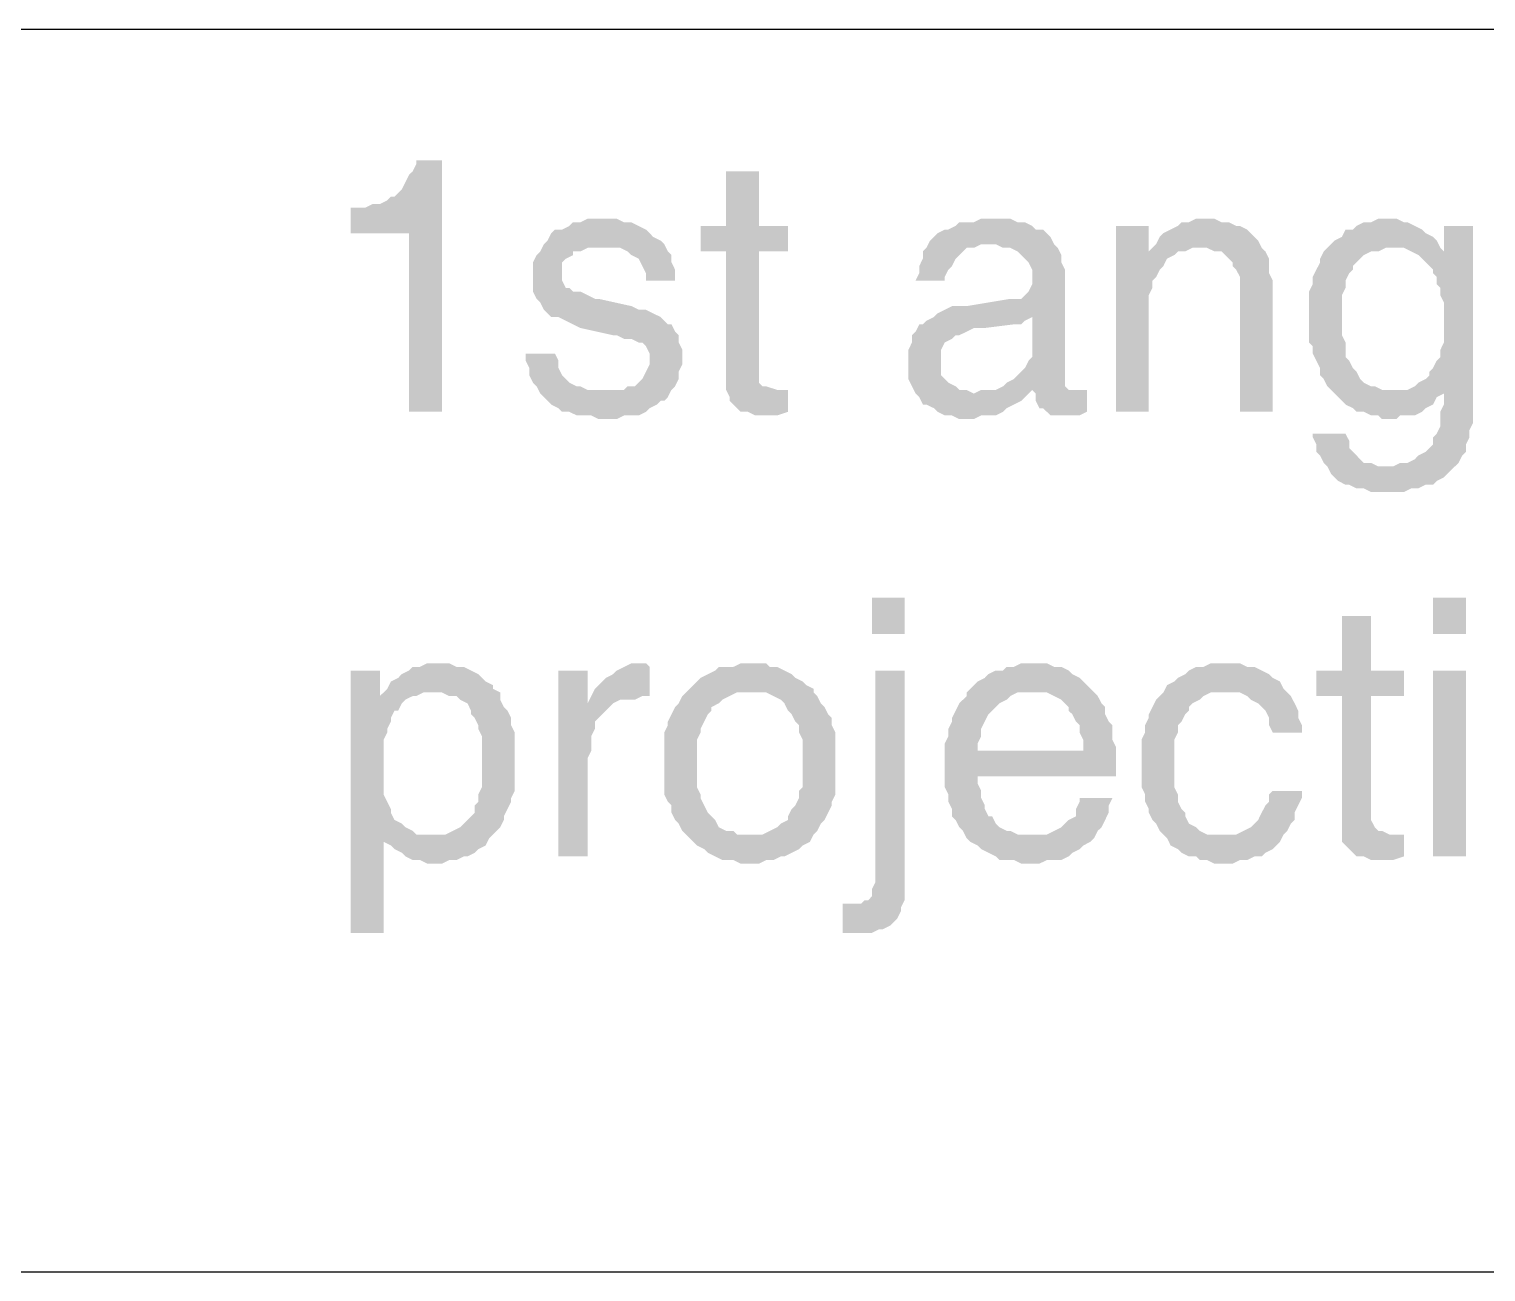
# Model space of a CAD drawing. Header units: millimetres. Extents: x 7018 to 13530, y 4187 to 5692.
# Drawn here: x 8282.08 to 8300.13, y 4544.57 to 4559.96 of the extents above; entities that cross this region are included whole.
import ezdxf

# ---------------------------------------------------------------- set-up
doc = ezdxf.new("R2010")
doc.units = ezdxf.units.MM

msp = doc.modelspace()

# ---------------------------------------------------------------- hatches: boundary and pattern name
at = {"transparency": 33554559}
for points in [[(8287.195, 4558.332), (8286.879, 4558.332), (8286.879, 4558.287), (8286.834, 4558.197), (8286.788, 4558.152), (8286.743, 4558.061), (8286.698, 4557.971), (8286.653, 4557.926), (8286.608, 4557.881), (8286.563, 4557.881), (8286.518, 4557.836), (8286.427, 4557.791), (8286.337, 4557.791), (8286.247, 4557.746), (8286.066, 4557.746), (8286.066, 4557.43), (8286.788, 4557.43), (8286.788, 4555.218), (8287.195, 4555.218)], [(8291.121, 4558.197), (8290.715, 4558.197), (8290.715, 4557.52), (8290.399, 4557.52), (8290.399, 4557.204), (8290.715, 4557.204), (8290.715, 4555.489), (8290.76, 4555.399), (8290.76, 4555.354), (8290.805, 4555.308), (8290.85, 4555.263), (8290.896, 4555.218), (8290.986, 4555.218), (8291.076, 4555.173), (8291.347, 4555.173), (8291.482, 4555.218), (8291.482, 4555.489), (8291.347, 4555.489), (8291.211, 4555.534), (8291.166, 4555.534), (8291.121, 4555.579), (8291.121, 4557.204), (8291.482, 4557.204), (8291.482, 4557.52), (8291.121, 4557.52)], [(8289.18, 4557.61), (8289, 4557.61), (8288.91, 4557.565), (8288.819, 4557.565), (8288.774, 4557.52), (8288.684, 4557.475), (8288.594, 4557.475), (8288.549, 4557.43), (8288.504, 4557.339), (8288.458, 4557.294), (8288.413, 4557.204), (8288.368, 4557.159), (8288.323, 4557.069), (8288.323, 4556.707), (8288.368, 4556.617), (8288.413, 4556.572), (8288.458, 4556.482), (8288.504, 4556.437), (8288.549, 4556.392), (8288.639, 4556.392), (8288.729, 4556.346), (8288.819, 4556.301), (8288.91, 4556.256), (8289.316, 4556.166), (8289.361, 4556.166), (8289.451, 4556.121), (8289.542, 4556.121), (8289.632, 4556.076), (8289.677, 4556.076), (8289.722, 4556.031), (8289.767, 4555.94), (8289.767, 4555.805), (8289.722, 4555.715), (8289.677, 4555.624), (8289.632, 4555.579), (8289.587, 4555.534), (8289.496, 4555.534), (8289.451, 4555.489), (8289.226, 4555.489), (8288.413, 4555.444), (8288.458, 4555.399), (8288.504, 4555.354), (8288.549, 4555.308), (8288.639, 4555.263), (8288.684, 4555.218), (8288.774, 4555.218), (8288.865, 4555.173), (8289.045, 4555.173), (8289.135, 4555.128), (8289.361, 4555.128), (8289.451, 4555.173), (8289.632, 4555.173), (8289.722, 4555.218), (8289.767, 4555.263), (8289.857, 4555.308), (8289.903, 4555.354), (8289.948, 4555.354), (8289.993, 4555.399), (8290.038, 4555.489), (8290.083, 4555.534), (8290.128, 4555.624), (8290.128, 4555.715), (8290.173, 4555.805), (8290.173, 4555.895), (8290.173, 4555.985), (8290.128, 4556.076), (8290.128, 4556.166), (8290.083, 4556.211), (8290.038, 4556.301), (8289.993, 4556.301), (8289.948, 4556.346), (8289.903, 4556.392), (8289.812, 4556.437), (8289.722, 4556.482), (8289.632, 4556.482), (8289.542, 4556.527), (8289.135, 4556.617), (8289.09, 4556.617), (8289, 4556.662), (8288.91, 4556.707), (8288.819, 4556.707), (8288.774, 4556.753), (8288.729, 4556.753), (8288.684, 4556.843), (8288.684, 4557.069), (8288.729, 4557.114), (8288.819, 4557.159), (8288.819, 4557.204), (8288.91, 4557.204), (8289, 4557.249), (8289.18, 4557.249), (8289.948, 4557.294), (8289.903, 4557.339), (8289.812, 4557.384), (8289.767, 4557.43), (8289.722, 4557.475), (8289.632, 4557.52), (8289.542, 4557.565), (8289.451, 4557.565), (8289.361, 4557.61), (8289.271, 4557.61)], [(8294.055, 4557.61), (8293.874, 4557.61), (8293.784, 4557.565), (8293.603, 4557.565), (8293.558, 4557.52), (8293.468, 4557.475), (8293.423, 4557.475), (8293.333, 4557.43), (8293.288, 4557.384), (8293.242, 4557.339), (8293.197, 4557.249), (8293.152, 4557.204), (8293.152, 4557.114), (8293.107, 4557.023), (8293.107, 4556.933), (8293.062, 4556.843), (8293.423, 4556.843), (8293.423, 4556.888), (8293.468, 4556.978), (8293.513, 4557.023), (8293.558, 4557.114), (8293.603, 4557.159), (8293.649, 4557.204), (8293.694, 4557.249), (8293.784, 4557.249), (8293.874, 4557.294), (8294.777, 4557.294), (8294.732, 4557.384), (8294.687, 4557.43), (8294.641, 4557.475), (8294.551, 4557.475), (8294.506, 4557.52), (8294.416, 4557.565), (8294.326, 4557.565), (8294.235, 4557.61), (8294.145, 4557.61)], [(8296.672, 4557.61), (8296.537, 4557.61), (8296.447, 4557.565), (8296.356, 4557.565), (8296.311, 4557.52), (8296.221, 4557.475), (8296.131, 4557.43), (8296.086, 4557.384), (8296.041, 4557.294), (8295.95, 4557.204), (8296.266, 4557.159), (8296.311, 4557.204), (8296.402, 4557.204), (8296.492, 4557.249), (8297.349, 4557.249), (8297.304, 4557.339), (8297.259, 4557.384), (8297.214, 4557.43), (8297.169, 4557.475), (8297.079, 4557.52), (8297.033, 4557.52), (8296.943, 4557.565), (8296.853, 4557.565), (8296.763, 4557.61)], [(8298.929, 4557.61), (8298.794, 4557.61), (8298.703, 4557.565), (8298.613, 4557.565), (8298.523, 4557.52), (8298.478, 4557.475), (8298.387, 4557.475), (8298.342, 4557.384), (8298.252, 4557.339), (8298.207, 4557.294), (8298.162, 4557.249), (8299.11, 4557.249), (8299.2, 4557.204), (8299.29, 4557.159), (8299.606, 4557.204), (8299.561, 4557.249), (8299.561, 4557.249), (8299.516, 4557.339), (8299.471, 4557.384), (8299.38, 4557.43), (8299.335, 4557.475), (8299.245, 4557.52), (8299.155, 4557.565), (8299.11, 4557.565), (8299.019, 4557.61)], [(8295.95, 4557.52), (8295.544, 4557.52), (8295.544, 4555.218), (8295.95, 4555.218), (8295.95, 4556.437), (8295.95, 4556.662), (8295.995, 4556.753), (8295.995, 4556.843), (8296.041, 4556.888), (8296.086, 4556.978), (8296.131, 4557.023), (8296.131, 4557.023), (8296.176, 4557.114), (8296.266, 4557.159), (8295.95, 4557.204)], [(8299.967, 4557.52), (8299.606, 4557.52), (8299.606, 4557.204), (8299.29, 4557.159), (8299.335, 4557.114), (8299.38, 4557.069), (8299.471, 4556.978), (8299.471, 4556.933), (8299.516, 4556.888), (8299.516, 4556.798), (8299.561, 4556.753), (8299.561, 4556.662), (8299.606, 4556.572), (8299.606, 4556.076), (8299.561, 4555.985), (8299.561, 4555.895), (8299.516, 4555.85), (8299.471, 4555.76), (8299.425, 4555.715), (8299.425, 4555.669), (8299.38, 4555.624), (8299.29, 4555.579), (8299.245, 4555.534), (8299.155, 4555.489), (8298.974, 4555.489), (8299.606, 4555.444), (8299.606, 4555.308), (8299.561, 4555.218), (8299.561, 4555.038), (8299.516, 4554.947), (8299.471, 4554.902), (8299.471, 4554.812), (8299.425, 4554.767), (8299.38, 4554.722), (8299.29, 4554.677), (8299.245, 4554.631), (8299.155, 4554.586), (8299.064, 4554.586), (8298.974, 4554.541), (8298.884, 4554.541), (8299.741, 4554.541), (8299.787, 4554.586), (8299.832, 4554.677), (8299.877, 4554.722), (8299.877, 4554.812), (8299.922, 4554.902), (8299.922, 4554.992), (8299.967, 4555.083), (8299.967, 4555.354)], [(8289.948, 4557.294), (8289.18, 4557.249), (8289.406, 4557.249), (8289.496, 4557.204), (8289.542, 4557.159), (8289.542, 4557.159), (8289.632, 4557.114), (8289.677, 4557.023), (8289.722, 4556.933), (8289.722, 4556.843), (8290.083, 4556.843), (8290.083, 4556.978), (8290.038, 4557.069), (8290.038, 4557.159), (8289.993, 4557.204)], [(8294.777, 4557.294), (8293.964, 4557.294), (8294.055, 4557.294), (8294.145, 4557.249), (8294.235, 4557.249), (8294.326, 4557.204), (8294.371, 4557.159), (8294.416, 4557.114), (8294.461, 4557.069), (8294.506, 4556.978), (8294.506, 4556.798), (8294.461, 4556.707), (8294.416, 4556.662), (8294.371, 4556.617), (8294.235, 4556.617), (8293.694, 4556.527), (8293.513, 4556.527), (8293.423, 4556.482), (8293.333, 4556.437), (8293.288, 4556.392), (8294.506, 4556.392), (8294.506, 4555.985), (8294.506, 4555.895), (8294.461, 4555.85), (8294.416, 4555.76), (8294.371, 4555.715), (8294.28, 4555.624), (8294.28, 4555.624), (8294.19, 4555.579), (8294.145, 4555.534), (8294.055, 4555.489), (8293.874, 4555.489), (8293.784, 4555.444), (8293.062, 4555.444), (8293.107, 4555.399), (8293.152, 4555.308), (8293.197, 4555.308), (8293.288, 4555.263), (8293.333, 4555.218), (8293.423, 4555.173), (8293.513, 4555.173), (8293.603, 4555.128), (8293.784, 4555.128), (8293.874, 4555.173), (8294.055, 4555.173), (8294.145, 4555.218), (8294.19, 4555.263), (8294.28, 4555.308), (8294.371, 4555.354), (8294.416, 4555.399), (8294.461, 4555.444), (8294.506, 4555.489), (8294.957, 4555.489), (8294.912, 4555.534), (8294.912, 4556.978), (8294.867, 4557.069), (8294.867, 4557.159), (8294.822, 4557.249)], [(8297.349, 4557.249), (8296.582, 4557.249), (8296.672, 4557.249), (8296.763, 4557.204), (8296.853, 4557.204), (8296.898, 4557.159), (8296.943, 4557.114), (8296.988, 4557.069), (8296.988, 4557.023), (8297.033, 4556.978), (8297.079, 4556.888), (8297.079, 4555.218), (8297.485, 4555.218), (8297.485, 4556.843), (8297.44, 4556.933), (8297.44, 4557.114), (8297.395, 4557.204)], [(8298.162, 4557.249), (8298.117, 4557.204), (8298.072, 4557.114), (8298.072, 4557.069), (8298.026, 4556.978), (8297.981, 4556.888), (8297.981, 4556.798), (8297.936, 4556.707), (8297.936, 4556.076), (8297.981, 4556.031), (8297.981, 4555.94), (8298.026, 4555.85), (8298.072, 4555.76), (8298.072, 4555.669), (8298.117, 4555.624), (8298.162, 4555.534), (8298.207, 4555.489), (8298.252, 4555.444), (8298.342, 4555.354), (8298.387, 4555.308), (8298.478, 4555.263), (8298.523, 4555.218), (8298.613, 4555.218), (8298.703, 4555.173), (8298.794, 4555.173), (8298.839, 4555.128), (8299.019, 4555.128), (8299.064, 4555.173), (8299.245, 4555.173), (8299.335, 4555.218), (8299.38, 4555.263), (8299.471, 4555.308), (8299.516, 4555.399), (8299.606, 4555.444), (8299.606, 4555.444), (8298.974, 4555.489), (8298.839, 4555.489), (8298.749, 4555.534), (8298.703, 4555.534), (8298.613, 4555.579), (8298.568, 4555.624), (8298.523, 4555.715), (8298.478, 4555.76), (8298.433, 4555.85), (8298.387, 4555.895), (8298.387, 4556.076), (8298.342, 4556.166), (8298.342, 4556.662), (8298.387, 4556.753), (8298.387, 4556.843), (8298.433, 4556.933), (8298.478, 4556.978), (8298.478, 4557.023), (8298.523, 4557.069), (8298.568, 4557.114), (8298.613, 4557.159), (8298.703, 4557.204), (8298.794, 4557.204), (8298.884, 4557.249), (8298.974, 4557.249)], [(8293.288, 4556.392), (8293.197, 4556.346), (8293.152, 4556.301), (8293.107, 4556.301), (8293.062, 4556.211), (8293.017, 4556.166), (8293.017, 4556.076), (8292.972, 4555.985), (8292.972, 4555.805), (8292.972, 4555.624), (8293.017, 4555.534), (8293.062, 4555.444), (8293.784, 4555.444), (8293.694, 4555.489), (8293.603, 4555.489), (8293.558, 4555.534), (8293.468, 4555.579), (8293.423, 4555.624), (8293.378, 4555.669), (8293.378, 4555.985), (8293.423, 4556.076), (8293.513, 4556.121), (8293.558, 4556.166), (8293.603, 4556.166), (8293.694, 4556.211), (8293.784, 4556.256), (8293.919, 4556.256), (8294.28, 4556.301), (8294.371, 4556.301), (8294.416, 4556.346), (8294.506, 4556.392)], [(8288.594, 4555.94), (8288.233, 4555.94), (8288.233, 4555.85), (8288.278, 4555.76), (8288.278, 4555.669), (8288.323, 4555.579), (8288.368, 4555.534), (8288.413, 4555.444), (8289.226, 4555.489), (8289, 4555.489), (8288.91, 4555.534), (8288.865, 4555.534), (8288.774, 4555.579), (8288.729, 4555.624), (8288.684, 4555.669), (8288.639, 4555.76), (8288.639, 4555.85)], [(8294.957, 4555.489), (8294.506, 4555.489), (8294.551, 4555.444), (8295.048, 4555.489), (8295.003, 4555.489)], [(8295.183, 4555.489), (8295.048, 4555.489), (8294.551, 4555.444), (8294.551, 4555.354), (8294.596, 4555.263), (8294.641, 4555.263), (8294.687, 4555.218), (8294.732, 4555.173), (8295.093, 4555.173), (8295.183, 4555.218)], [(8298.387, 4554.947), (8297.981, 4554.947), (8297.981, 4554.902), (8298.026, 4554.812), (8298.026, 4554.722), (8298.072, 4554.677), (8298.117, 4554.586), (8298.162, 4554.541), (8298.207, 4554.451), (8298.252, 4554.406), (8298.297, 4554.361), (8298.387, 4554.315), (8298.433, 4554.315), (8298.523, 4554.27), (8298.613, 4554.27), (8298.703, 4554.225), (8299.11, 4554.225), (8299.2, 4554.27), (8299.29, 4554.27), (8299.38, 4554.315), (8299.471, 4554.315), (8299.516, 4554.361), (8299.606, 4554.406), (8299.651, 4554.451), (8299.696, 4554.496), (8299.741, 4554.541), (8298.794, 4554.541), (8298.703, 4554.586), (8298.613, 4554.586), (8298.568, 4554.631), (8298.523, 4554.677), (8298.433, 4554.767), (8298.433, 4554.857)], [(8292.926, 4552.465), (8292.926, 4552.916), (8292.52, 4552.916), (8292.52, 4552.465)], [(8299.877, 4552.465), (8299.877, 4552.916), (8299.471, 4552.916), (8299.471, 4552.465)], [(8298.703, 4552.691), (8298.342, 4552.691), (8298.342, 4552.014), (8298.026, 4552.014), (8298.026, 4551.698), (8298.342, 4551.698), (8298.342, 4549.893), (8298.387, 4549.847), (8298.433, 4549.802), (8298.478, 4549.757), (8298.523, 4549.712), (8298.613, 4549.712), (8298.703, 4549.667), (8298.974, 4549.667), (8299.11, 4549.712), (8299.11, 4549.983), (8298.929, 4549.983), (8298.839, 4550.028), (8298.794, 4550.028), (8298.749, 4550.073), (8298.703, 4550.163), (8298.703, 4551.698), (8299.11, 4551.698), (8299.11, 4552.014), (8298.703, 4552.014)], [(8286.427, 4552.014), (8286.066, 4552.014), (8286.066, 4548.764), (8286.473, 4548.764), (8286.473, 4549.938), (8287.059, 4549.983), (8286.879, 4549.983), (8286.834, 4550.028), (8286.743, 4550.073), (8286.698, 4550.118), (8286.608, 4550.163), (8286.563, 4550.254), (8286.563, 4550.299), (8286.518, 4550.389), (8286.473, 4550.479), (8286.473, 4551.156), (8286.518, 4551.246), (8286.518, 4551.292), (8286.563, 4551.382), (8286.563, 4551.427), (8286.608, 4551.517), (8286.653, 4551.517), (8286.698, 4551.608), (8286.743, 4551.653), (8286.834, 4551.698), (8286.427, 4551.698)], [(8287.104, 4552.104), (8287.014, 4552.104), (8286.924, 4552.059), (8286.834, 4552.059), (8286.788, 4552.014), (8286.698, 4551.969), (8286.653, 4551.923), (8286.563, 4551.878), (8286.518, 4551.788), (8286.473, 4551.743), (8286.427, 4551.698), (8286.879, 4551.698), (8286.969, 4551.743), (8287.059, 4551.743), (8287.827, 4551.788), (8287.827, 4551.833), (8287.736, 4551.878), (8287.691, 4551.923), (8287.646, 4551.969), (8287.556, 4552.014), (8287.465, 4552.059), (8287.375, 4552.059), (8287.285, 4552.104), (8287.195, 4552.104)], [(8289, 4552.014), (8288.639, 4552.014), (8288.639, 4549.712), (8289, 4549.712), (8289, 4550.931), (8289.045, 4551.021), (8289.045, 4551.201), (8289.09, 4551.292), (8289.09, 4551.382), (8289.135, 4551.427), (8289.18, 4551.472), (8289.226, 4551.517), (8289.271, 4551.562), (8289.316, 4551.608), (8289, 4551.608)], [(8289.632, 4552.104), (8289.542, 4552.104), (8289.451, 4552.059), (8289.361, 4552.014), (8289.316, 4551.969), (8289.226, 4551.923), (8289.18, 4551.878), (8289.09, 4551.788), (8289.09, 4551.788), (8289.045, 4551.698), (8289.767, 4551.698), (8289.767, 4552.059), (8289.722, 4552.104)], [(8290.986, 4552.104), (8290.896, 4552.104), (8290.805, 4552.059), (8290.625, 4552.059), (8290.58, 4552.014), (8290.489, 4551.969), (8290.399, 4551.923), (8290.354, 4551.878), (8290.309, 4551.833), (8290.219, 4551.743), (8290.219, 4551.743), (8290.173, 4551.698), (8290.128, 4551.608), (8290.083, 4551.562), (8290.038, 4551.472), (8289.993, 4551.382), (8289.993, 4551.337), (8289.948, 4551.246), (8289.948, 4550.479), (8289.993, 4550.389), (8290.038, 4550.344), (8290.038, 4550.254), (8290.083, 4550.163), (8290.128, 4550.118), (8290.173, 4550.028), (8290.219, 4549.983), (8290.986, 4549.983), (8290.85, 4549.983), (8290.805, 4550.028), (8290.715, 4550.028), (8290.625, 4550.073), (8290.58, 4550.163), (8290.534, 4550.208), (8290.489, 4550.254), (8290.444, 4550.344), (8290.399, 4550.434), (8290.399, 4550.479), (8290.354, 4550.57), (8290.354, 4551.156), (8290.399, 4551.246), (8290.399, 4551.292), (8290.444, 4551.382), (8290.489, 4551.472), (8290.534, 4551.517), (8290.534, 4551.562), (8290.625, 4551.608), (8290.67, 4551.653), (8290.76, 4551.698), (8290.85, 4551.743), (8290.986, 4551.743), (8291.798, 4551.788), (8291.708, 4551.833), (8291.663, 4551.878), (8291.572, 4551.923), (8291.527, 4551.969), (8291.437, 4552.014), (8291.347, 4552.059), (8291.257, 4552.059), (8291.211, 4552.104), (8291.121, 4552.104)], [(8292.926, 4552.014), (8292.565, 4552.014), (8292.565, 4549.396), (8292.52, 4549.306), (8292.52, 4549.216), (8292.475, 4549.17), (8292.43, 4549.17), (8292.385, 4549.125), (8292.159, 4549.125), (8292.159, 4548.764), (8292.52, 4548.764), (8292.611, 4548.809), (8292.656, 4548.809), (8292.746, 4548.854), (8292.791, 4548.9), (8292.836, 4548.945), (8292.881, 4549.035), (8292.881, 4549.08), (8292.926, 4549.17), (8292.926, 4549.396)], [(8294.506, 4552.104), (8294.371, 4552.104), (8294.28, 4552.059), (8294.19, 4552.059), (8294.145, 4552.014), (8294.055, 4552.014), (8293.964, 4551.969), (8293.919, 4551.923), (8293.829, 4551.878), (8293.784, 4551.833), (8293.694, 4551.743), (8294.687, 4551.743), (8294.777, 4551.698), (8294.867, 4551.653), (8294.912, 4551.608), (8294.957, 4551.562), (8294.957, 4551.517), (8295.003, 4551.472), (8295.048, 4551.382), (8295.093, 4551.337), (8295.093, 4551.246), (8295.138, 4551.156), (8295.138, 4551.021), (8293.423, 4551.021), (8293.423, 4550.57), (8293.468, 4550.479), (8293.468, 4550.389), (8293.513, 4550.299), (8293.513, 4550.208), (8293.558, 4550.163), (8293.603, 4550.073), (8293.649, 4550.028), (8293.694, 4549.938), (8294.506, 4549.983), (8294.326, 4549.983), (8294.235, 4550.028), (8294.19, 4550.028), (8294.1, 4550.073), (8294.055, 4550.118), (8294.01, 4550.208), (8293.964, 4550.208), (8293.919, 4550.299), (8293.919, 4550.344), (8293.874, 4550.434), (8293.874, 4550.524), (8293.829, 4550.615), (8293.829, 4550.705), (8295.544, 4550.705), (8295.544, 4551.066), (8295.499, 4551.156), (8295.499, 4551.337), (8295.454, 4551.382), (8295.409, 4551.472), (8295.409, 4551.562), (8295.364, 4551.608), (8295.318, 4551.698), (8295.273, 4551.743), (8295.228, 4551.788), (8295.138, 4551.878), (8295.093, 4551.923), (8295.003, 4551.969), (8294.957, 4552.014), (8294.867, 4552.059), (8294.777, 4552.059), (8294.687, 4552.104), (8294.596, 4552.104)], [(8296.898, 4552.104), (8296.718, 4552.104), (8296.627, 4552.059), (8296.537, 4552.059), (8296.447, 4552.014), (8296.402, 4551.969), (8296.311, 4551.923), (8296.266, 4551.878), (8296.176, 4551.833), (8296.131, 4551.743), (8297.079, 4551.743), (8297.169, 4551.698), (8297.214, 4551.653), (8297.304, 4551.608), (8297.349, 4551.562), (8297.395, 4551.517), (8297.44, 4551.427), (8297.44, 4551.337), (8297.485, 4551.246), (8297.846, 4551.246), (8297.846, 4551.337), (8297.801, 4551.427), (8297.801, 4551.517), (8297.756, 4551.608), (8297.71, 4551.698), (8297.665, 4551.743), (8297.62, 4551.788), (8297.575, 4551.878), (8297.575, 4551.878), (8297.485, 4551.923), (8297.44, 4551.969), (8297.349, 4552.014), (8297.259, 4552.059), (8297.169, 4552.059), (8297.079, 4552.104), (8296.988, 4552.104)], [(8299.877, 4549.712), (8299.877, 4552.014), (8299.471, 4552.014), (8299.471, 4549.712)], [(8287.827, 4551.788), (8287.059, 4551.743), (8287.195, 4551.743), (8287.285, 4551.698), (8287.375, 4551.698), (8287.42, 4551.653), (8287.511, 4551.608), (8287.556, 4551.517), (8287.556, 4551.472), (8287.601, 4551.427), (8287.646, 4551.337), (8287.646, 4551.292), (8287.691, 4551.201), (8287.691, 4550.885), (8287.691, 4550.57), (8287.646, 4550.479), (8287.646, 4550.389), (8287.601, 4550.344), (8287.601, 4550.254), (8287.556, 4550.208), (8287.511, 4550.163), (8287.465, 4550.118), (8287.42, 4550.073), (8287.33, 4550.028), (8287.24, 4549.983), (8287.059, 4549.983), (8286.473, 4549.938), (8286.473, 4549.893), (8286.563, 4549.847), (8286.608, 4549.802), (8286.698, 4549.757), (8286.743, 4549.712), (8286.834, 4549.667), (8286.924, 4549.667), (8287.014, 4549.622), (8287.195, 4549.622), (8287.285, 4549.667), (8287.375, 4549.667), (8287.465, 4549.712), (8287.511, 4549.712), (8287.601, 4549.757), (8287.646, 4549.802), (8287.736, 4549.847), (8287.781, 4549.938), (8287.827, 4549.983), (8287.872, 4550.028), (8287.917, 4550.073), (8287.962, 4550.163), (8287.962, 4550.208), (8288.007, 4550.299), (8288.052, 4550.389), (8288.052, 4550.434), (8288.097, 4550.524), (8288.097, 4551.246), (8288.052, 4551.337), (8288.052, 4551.427), (8288.007, 4551.517), (8287.962, 4551.562), (8287.917, 4551.653), (8287.917, 4551.743)], [(8291.798, 4551.788), (8290.986, 4551.743), (8291.211, 4551.743), (8291.302, 4551.698), (8291.392, 4551.653), (8291.437, 4551.608), (8291.482, 4551.517), (8291.527, 4551.472), (8291.572, 4551.382), (8291.618, 4551.337), (8291.618, 4551.246), (8291.663, 4551.156), (8291.663, 4550.57), (8291.618, 4550.524), (8291.618, 4550.434), (8291.572, 4550.344), (8291.527, 4550.299), (8291.482, 4550.208), (8291.482, 4550.163), (8291.392, 4550.118), (8291.347, 4550.073), (8291.257, 4550.028), (8291.166, 4549.983), (8290.219, 4549.983), (8290.309, 4549.893), (8290.354, 4549.847), (8290.444, 4549.802), (8290.489, 4549.757), (8290.58, 4549.712), (8290.67, 4549.667), (8290.805, 4549.667), (8290.896, 4549.622), (8291.121, 4549.622), (8291.211, 4549.667), (8291.302, 4549.667), (8291.392, 4549.712), (8291.437, 4549.712), (8291.527, 4549.757), (8291.618, 4549.802), (8291.663, 4549.847), (8291.753, 4549.893), (8291.798, 4549.983), (8291.798, 4549.983), (8291.843, 4550.028), (8291.888, 4550.118), (8291.934, 4550.163), (8291.979, 4550.254), (8292.024, 4550.344), (8292.024, 4550.389), (8292.069, 4550.479), (8292.069, 4550.885), (8292.069, 4551.246), (8292.024, 4551.337), (8292.024, 4551.427), (8291.979, 4551.472), (8291.934, 4551.562), (8291.888, 4551.608), (8291.843, 4551.698), (8291.798, 4551.743)], [(8289.045, 4551.698), (8289, 4551.608), (8289.316, 4551.608), (8289.406, 4551.653), (8289.587, 4551.653), (8289.677, 4551.698)], [(8293.694, 4551.743), (8293.694, 4551.698), (8293.649, 4551.653), (8293.603, 4551.608), (8293.558, 4551.517), (8293.513, 4551.427), (8293.513, 4551.382), (8293.468, 4551.292), (8293.468, 4551.201), (8293.423, 4551.111), (8293.423, 4551.021), (8293.829, 4551.021), (8293.829, 4551.111), (8293.874, 4551.201), (8293.874, 4551.292), (8293.919, 4551.382), (8293.964, 4551.472), (8294.01, 4551.517), (8294.055, 4551.562), (8294.1, 4551.608), (8294.19, 4551.653), (8294.235, 4551.698), (8294.326, 4551.743), (8294.506, 4551.743)], [(8296.131, 4551.743), (8296.086, 4551.698), (8296.041, 4551.653), (8295.995, 4551.562), (8295.95, 4551.472), (8295.95, 4551.427), (8295.905, 4551.337), (8295.905, 4551.246), (8295.86, 4551.156), (8295.86, 4550.57), (8295.905, 4550.479), (8295.905, 4550.389), (8295.95, 4550.299), (8295.95, 4550.254), (8295.995, 4550.163), (8296.041, 4550.118), (8296.086, 4550.028), (8296.131, 4549.983), (8296.898, 4549.983), (8296.672, 4549.983), (8296.582, 4550.028), (8296.537, 4550.073), (8296.447, 4550.118), (8296.402, 4550.208), (8296.402, 4550.254), (8296.356, 4550.299), (8296.311, 4550.389), (8296.311, 4550.479), (8296.266, 4550.57), (8296.266, 4551.156), (8296.311, 4551.246), (8296.311, 4551.337), (8296.356, 4551.382), (8296.402, 4551.472), (8296.447, 4551.517), (8296.447, 4551.562), (8296.492, 4551.608), (8296.582, 4551.653), (8296.627, 4551.698), (8296.718, 4551.743), (8296.898, 4551.743)], [(8297.846, 4550.524), (8297.485, 4550.524), (8297.44, 4550.479), (8297.44, 4550.389), (8297.395, 4550.344), (8297.349, 4550.254), (8297.304, 4550.163), (8297.259, 4550.118), (8297.214, 4550.073), (8297.124, 4550.028), (8297.033, 4549.983), (8296.131, 4549.983), (8296.176, 4549.938), (8296.221, 4549.847), (8296.311, 4549.802), (8296.356, 4549.757), (8296.447, 4549.712), (8296.537, 4549.712), (8296.582, 4549.667), (8296.672, 4549.667), (8296.763, 4549.622), (8296.988, 4549.622), (8297.079, 4549.667), (8297.169, 4549.667), (8297.259, 4549.712), (8297.349, 4549.712), (8297.395, 4549.757), (8297.485, 4549.802), (8297.53, 4549.847), (8297.575, 4549.893), (8297.62, 4549.983), (8297.665, 4550.028), (8297.71, 4550.118), (8297.756, 4550.163), (8297.756, 4550.254), (8297.801, 4550.344), (8297.846, 4550.434)], [(8295.499, 4550.434), (8295.093, 4550.434), (8295.093, 4550.389), (8295.048, 4550.299), (8295.048, 4550.208), (8294.957, 4550.163), (8294.912, 4550.118), (8294.867, 4550.073), (8294.777, 4550.028), (8294.687, 4549.983), (8294.506, 4549.983), (8293.694, 4549.938), (8293.694, 4549.938), (8293.739, 4549.893), (8293.829, 4549.847), (8293.874, 4549.802), (8293.964, 4549.757), (8294.055, 4549.712), (8294.1, 4549.667), (8294.28, 4549.667), (8294.371, 4549.622), (8294.596, 4549.622), (8294.687, 4549.667), (8294.867, 4549.667), (8294.957, 4549.712), (8295.003, 4549.757), (8295.093, 4549.802), (8295.138, 4549.847), (8295.228, 4549.893), (8295.273, 4549.938), (8295.318, 4550.028), (8295.364, 4550.073), (8295.409, 4550.163), (8295.454, 4550.254), (8295.454, 4550.344)]]:
    msp.add_hatch(color=256, dxfattribs=at).paths.add_polyline_path(points)

# ---------------------------------------------------------------- linework, layer by layer
for points in [[(7985.468, 4559.957), (8381.906, 4559.957)], [(7985.468, 4544.567), (8334.538, 4544.567)]]:
    msp.add_lwpolyline(points)

doc.saveas('drawing.dxf')
